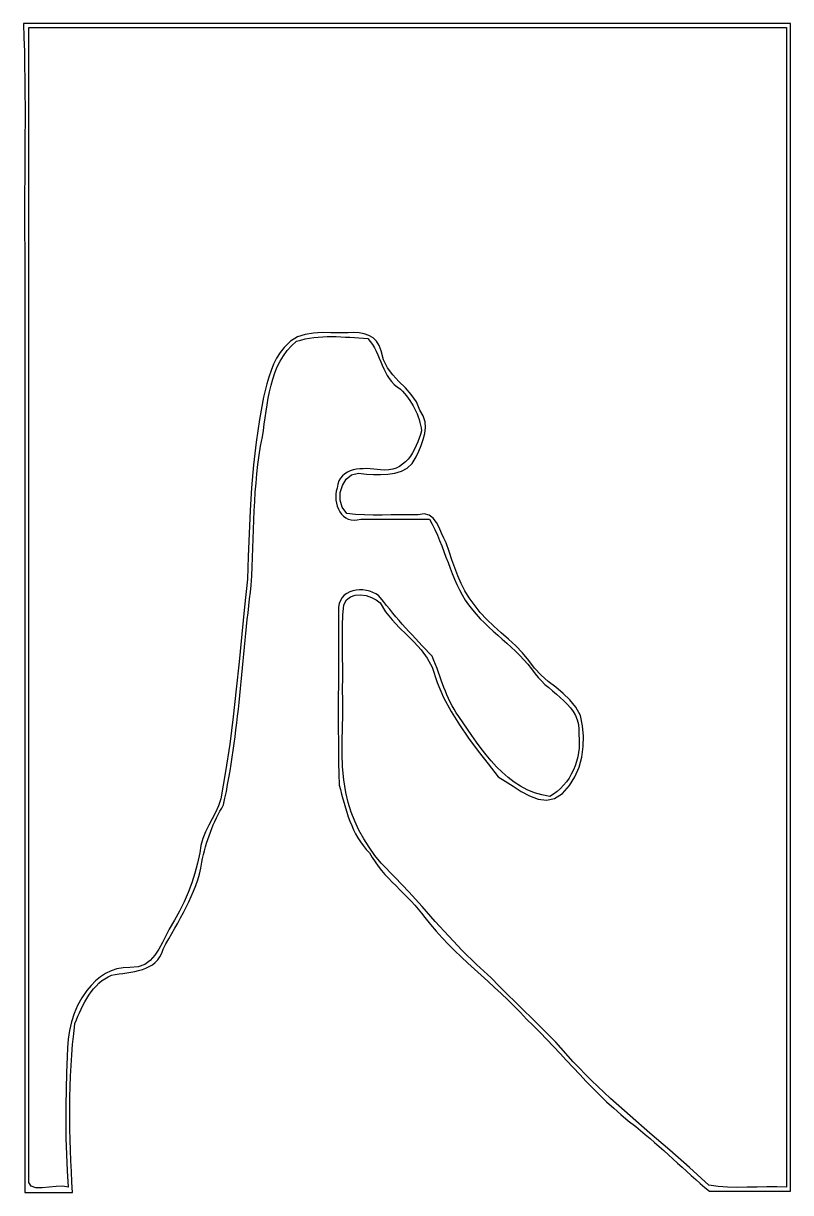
# Model space of a CAD drawing. Extents: x 0.26 to 5.1, y 0.55 to 7.91.
import ezdxf

# ---------------------------------------------------------------- set-up
doc = ezdxf.new("R2010")
doc.units = 0
doc.layers.get('0').update_dxf_attribs({"linetype": 'CONTINUOUS'})

msp = doc.modelspace()

# ---------------------------------------------------------------- linework, layer by layer
at = {"color": 7}
for points in [[(0.264583, 7.911042), (0.264583, 7.911042)], [(0.299861, 7.884583), (0.896276, 7.884583), (1.492691, 7.884583), (2.089106, 7.884583), (2.685521, 7.884583), (3.281936, 7.884583), (3.878351, 7.884583), (4.474766, 7.884583), (5.071181, 7.884583), (5.071181, 6.971771), (5.071181, 6.058958), (5.071181, 5.146146), (5.071181, 4.233333), (5.071181, 3.320521), (5.071181, 2.407708), (5.071181, 1.494896), (5.071181, 0.582083), (5.010173, 0.583918), (4.948298, 0.583551), (4.885971, 0.582055), (4.823609, 0.580475), (4.761627, 0.579854), (4.700441, 0.581237), (4.640467, 0.585665), (4.582123, 0.594188), (4.460698, 0.705695), (4.336653, 0.814445), (4.211459, 0.921974), (4.086586, 1.029817), (3.963503, 1.13951), (3.843682, 1.252589), (3.728592, 1.37059), (3.619704, 1.495049), (3.569197, 1.54491), (3.518304, 1.59498), (3.467128, 1.645244), (3.415768, 1.695685), (3.364327, 1.746289), (3.312906, 1.797038), (3.261605, 1.847916), (3.210526, 1.898908), (3.118194, 1.983338), (3.029569, 2.07156), (2.943643, 2.162518), (2.859406, 2.255155), (2.775849, 2.348404), (2.691962, 2.441225), (2.606737, 2.532553), (2.519164, 2.62133), (2.478845, 2.670627), (2.441932, 2.721664), (2.408496, 2.774465), (2.378607, 2.829056), (2.352336, 2.885463), (2.329754, 2.943713), (2.310931, 3.003831), (2.295938, 3.065844), (2.282453, 3.146261), (2.275178, 3.227524), (2.272567, 3.309423), (2.273078, 3.391748), (2.275163, 3.474287), (2.277277, 3.55683), (2.277878, 3.639166), (2.275417, 3.721086), (2.27658, 3.787045), (2.276349, 3.853332), (2.275395, 3.91979), (2.27439, 3.98626), (2.274007, 4.052584), (2.274915, 4.118602), (2.277787, 4.184158), (2.283294, 4.249091), (2.299954, 4.279499), (2.324508, 4.299311), (2.354712, 4.3097), (2.388324, 4.311844), (2.423101, 4.306903), (2.456801, 4.296057), (2.48718, 4.280478), (2.511997, 4.261341), (2.546491, 4.205769), (2.587525, 4.154784), (2.632739, 4.106809), (2.679775, 4.060266), (2.726271, 4.013579), (2.76987, 3.965171), (2.808211, 3.913463), (2.838934, 3.85688), (2.871059, 3.759006), (2.911438, 3.666205), (2.958773, 3.577587), (3.011767, 3.492266), (3.069122, 3.409353), (3.12954, 3.32796), (3.191723, 3.247201), (3.254374, 3.166186), (3.300179, 3.138708), (3.349224, 3.106453), (3.400592, 3.073844), (3.453362, 3.045306), (3.506614, 3.025266), (3.559428, 3.018142), (3.610886, 3.028364), (3.660068, 3.060354), (3.70381, 3.110503), (3.738561, 3.166373), (3.764607, 3.226713), (3.782235, 3.290269), (3.791732, 3.35579), (3.793397, 3.422021), (3.787493, 3.487712), (3.774319, 3.551608), (3.7445, 3.60463), (3.706978, 3.650437), (3.664036, 3.691247), (3.617971, 3.729284), (3.57108, 3.766774), (3.525657, 3.805939), (3.483999, 3.849004), (3.448403, 3.898194), (3.409393, 3.945811), (3.366647, 3.989892), (3.321464, 4.031702), (3.275143, 4.072507), (3.228982, 4.113571), (3.184279, 4.156161), (3.142334, 4.201539), (3.104444, 4.250972), (3.072886, 4.292982), (3.045578, 4.337244), (3.021756, 4.38356), (3.000651, 4.431732), (2.981494, 4.481562), (2.963522, 4.532853), (2.945965, 4.585408), (2.928058, 4.639028), (2.912812, 4.668147), (2.89836, 4.701133), (2.883334, 4.735043), (2.866367, 4.766933), (2.846092, 4.793859), (2.821143, 4.812878), (2.790153, 4.821046), (2.751753, 4.815418), (2.695557, 4.816688), (2.639, 4.816429), (2.582259, 4.815385), (2.525506, 4.814284), (2.468917, 4.813889), (2.412666, 4.814933), (2.356927, 4.818136), (2.301874, 4.824249), (2.273631, 4.863302), (2.260439, 4.908663), (2.261012, 4.956009), (2.274065, 5.001016), (2.298309, 5.039361), (2.332458, 5.066723), (2.375225, 5.078774), (2.425323, 5.071193), (2.469431, 5.070629), (2.514898, 5.070347), (2.560332, 5.072209), (2.604342, 5.078139), (2.645537, 5.090009), (2.682526, 5.109714), (2.713918, 5.13914), (2.738322, 5.180178), (2.754738, 5.215885), (2.770394, 5.252507), (2.783745, 5.289756), (2.793248, 5.327341), (2.797361, 5.364971), (2.794538, 5.402356), (2.783242, 5.439207), (2.761923, 5.475232), (2.739996, 5.527409), (2.708401, 5.573388), (2.670761, 5.6155), (2.630697, 5.656075), (2.591831, 5.697445), (2.557785, 5.74194), (2.532181, 5.791892), (2.518642, 5.84963), (2.5067, 5.882291), (2.489379, 5.909017), (2.467361, 5.930117), (2.441329, 5.945896), (2.411968, 5.956661), (2.37996, 5.96272), (2.345989, 5.964379), (2.310738, 5.961944), (2.257251, 5.961462), (2.202159, 5.962685), (2.146711, 5.963193), (2.092157, 5.960564), (2.039748, 5.952378), (1.990733, 5.936216), (1.946363, 5.909655), (1.907886, 5.870276), (1.881716, 5.838641), (1.859471, 5.80329), (1.840599, 5.765015), (1.824549, 5.724608), (1.810767, 5.682862), (1.798703, 5.64057), (1.787803, 5.598524), (1.777516, 5.557515), (1.751718, 5.415537), (1.730976, 5.272879), (1.714657, 5.129674), (1.702127, 4.986059), (1.692751, 4.842168), (1.685896, 4.698136), (1.680928, 4.554098), (1.677213, 4.410189), (1.657624, 4.237176), (1.639959, 4.063785), (1.623026, 3.89023), (1.605632, 3.716726), (1.586585, 3.543489), (1.564694, 3.370736), (1.538765, 3.198679), (1.507607, 3.027536), (1.492979, 2.983822), (1.474539, 2.941851), (1.453925, 2.900893), (1.432773, 2.860223), (1.412721, 2.81911), (1.395407, 2.776829), (1.382466, 2.732652), (1.375536, 2.685849), (1.361499, 2.621878), (1.344702, 2.559023), (1.325084, 2.497311), (1.302581, 2.436772), (1.277132, 2.377432), (1.248673, 2.319318), (1.217142, 2.262459), (1.182477, 2.206881), (1.161384, 2.164374), (1.140502, 2.121378), (1.118332, 2.079879), (1.093381, 2.041866), (1.064152, 2.009327), (1.029148, 1.984248), (0.986874, 1.968619), (0.935834, 1.964425), (0.89333, 1.962986), (0.853646, 1.956023), (0.816592, 1.943913), (0.781973, 1.927031), (0.749597, 1.905754), (0.719271, 1.880461), (0.690802, 1.851532), (0.663998, 1.819342), (0.632573, 1.773405), (0.606143, 1.725048), (0.584497, 1.674611), (0.56743, 1.622432), (0.55473, 1.568852), (0.546192, 1.514211), (0.541605, 1.458847), (0.540764, 1.4031), (0.536655, 1.300471), (0.5336, 1.197815), (0.531769, 1.095147), (0.531325, 0.992478), (0.53244, 0.889824), (0.53528, 0.787197), (0.540014, 0.684612), (0.546809, 0.582081), (0.512313, 0.587263), (0.470683, 0.585316), (0.426004, 0.580312), (0.382361, 0.576347), (0.343841, 0.577504), (0.314528, 0.587867), (0.298507, 0.611523), (0.299865, 0.652557), (0.299865, 1.556561), (0.299865, 2.460565), (0.299865, 3.364569), (0.299865, 4.268573), (0.299865, 5.172577), (0.299865, 6.076581), (0.299865, 6.980584), (0.299861, 7.884583)]]:
    msp.add_lwpolyline(points, close=True, dxfattribs=at)
for points in [[(0.264583, 7.911042), (0.285042, 7.441141), (0.267612, 6.965093), (0.273403, 6.492812)], [(5.097639, 7.911042), (3.48662, 7.911042), (1.875602, 7.911042), (0.264583, 7.911042)], [(5.097639, 0.555625), (5.097639, 3.007431), (5.097639, 5.459236), (5.097639, 7.911042)], [(0.273403, 6.492812), (0.273403, 4.51081), (0.273403, 2.528808), (0.273403, 0.546806)], [(1.770067, 5.30651), (1.806, 5.515462), (1.807847, 5.763607), (1.984375, 5.909028)], [(1.984375, 5.909028), (2.128325, 5.954664), (2.28496, 5.935496), (2.434167, 5.926667)], [(2.434167, 5.926667), (2.523732, 5.83011), (2.517848, 5.679181), (2.639657, 5.606523)], [(2.639657, 5.606523), (2.710884, 5.541347), (2.761674, 5.436512), (2.771939, 5.345727)], [(1.699729, 4.372345), (1.719825, 4.683576), (1.707364, 4.998615), (1.770067, 5.30651)], [(2.771939, 5.345727), (2.740089, 5.221917), (2.664918, 5.074921), (2.513654, 5.099837)], [(2.513654, 5.099837), (2.404264, 5.112854), (2.257703, 5.121515), (2.240413, 4.984082)], [(2.240413, 4.984082), (2.207695, 4.887834), (2.270319, 4.749369), (2.389982, 4.788958)], [(2.389982, 4.788958), (2.534062, 4.788958), (2.678142, 4.788958), (2.822222, 4.788958)], [(2.822222, 4.788958), (2.923239, 4.615414), (2.951537, 4.4125), (3.06951, 4.247863)], [(1.52549, 2.988696), (1.62422, 3.443205), (1.6424, 3.911329), (1.699729, 4.372345)], [(2.515086, 4.293525), (2.446258, 4.369071), (2.261462, 4.365279), (2.248958, 4.233333)], [(2.839861, 3.924653), (2.725224, 4.043113), (2.614356, 4.162818), (2.515086, 4.293525)], [(2.248958, 4.233333), (2.252208, 3.860427), (2.242528, 3.485758), (2.253673, 3.113929)], [(3.06951, 4.247863), (3.190062, 4.083962), (3.372966, 3.98204), (3.488454, 3.81399)], [(3.007431, 3.545417), (2.920054, 3.6664), (2.901312, 3.785438), (2.839861, 3.924653)], [(3.488454, 3.81399), (3.582063, 3.689063), (3.78435, 3.615685), (3.762943, 3.431068)], [(3.580694, 3.042708), (3.30882, 3.074954), (3.15045, 3.339037), (3.007431, 3.545417)], [(3.762943, 3.431068), (3.783217, 3.285311), (3.712896, 3.113146), (3.580694, 3.042708)], [(2.253673, 3.113929), (2.294199, 2.960768), (2.330524, 2.802932), (2.444021, 2.68651)], [(1.3891, 2.627602), (1.412263, 2.756411), (1.463044, 2.884729), (1.52549, 2.988696)], [(2.444021, 2.68651), (2.531185, 2.527988), (2.687944, 2.425959), (2.793389, 2.279391)], [(1.144384, 2.079467), (1.238932, 2.25786), (1.356577, 2.424332), (1.3891, 2.627602)], [(2.793389, 2.279391), (2.975235, 2.040704), (3.23287, 1.864566), (3.434123, 1.639633)], [(0.819947, 1.916716), (0.940972, 1.939717), (1.108159, 1.933971), (1.144384, 2.079467)], [(0.589373, 1.612358), (0.636906, 1.730516), (0.698288, 1.86735), (0.819947, 1.916716)], [(3.434123, 1.639633), (3.66897, 1.415633), (3.863232, 1.158024), (4.122946, 0.962175)], [(0.573264, 0.546806), (0.555107, 0.901129), (0.543332, 1.261194), (0.589373, 1.612358)], [(4.122946, 0.962175), (4.282851, 0.834069), (4.431945, 0.684514), (4.586111, 0.555625)], [(0.273403, 0.546806), (0.373356, 0.546806), (0.47331, 0.546806), (0.573264, 0.546806)], [(4.586111, 0.555625), (4.75662, 0.555625), (4.92713, 0.555625), (5.097639, 0.555625)]]:
    msp.add_open_spline(points, degree=3, dxfattribs=at)

doc.saveas('drawing.dxf')
